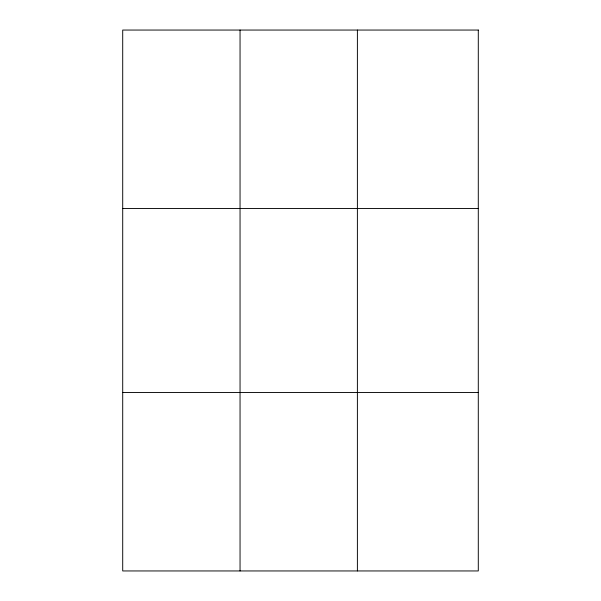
<?xml version="1.0" encoding="UTF-8"?>
<svg xmlns="http://www.w3.org/2000/svg" width="601" height="601" viewBox="0 0 601 601"><rect width="100%" height="100%" fill="white"/><g stroke="black" fill="none" stroke-linecap="round" stroke-linejoin="round"><path stroke-width="0.9" d="M240.047 570.95L240.047 30.05M357.392 570.95L357.392 30.05M122.709 208.547L478.291 208.547M122.709 392.453L478.291 392.453M478.291 30.05L478.291 570.95L122.709 570.95L122.709 30.05L478.291 30.05"/></g></svg>
